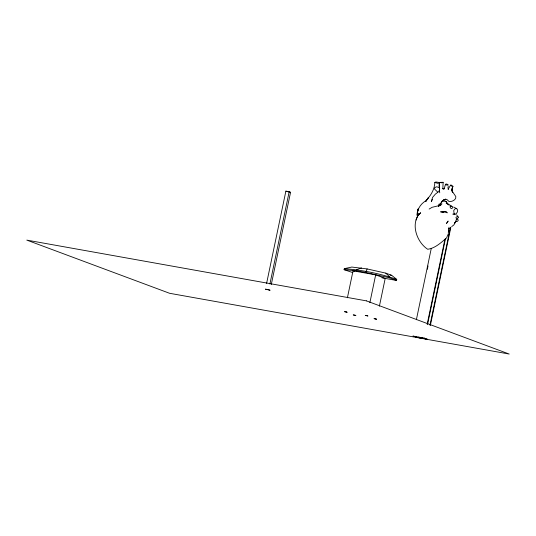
<?xml version="1.0" encoding="UTF-8"?>
<svg xmlns="http://www.w3.org/2000/svg" width="536" height="536" viewBox="0 0 536 536"><rect width="100%" height="100%" fill="white"/><g stroke="black" fill="none" stroke-linecap="round" stroke-linejoin="round"><path stroke-width="0.8" d="M443.125 182.294L441.53 182.823L439.681 182.401L443.125 182.294L442.85 188.759L442.441 188.357L443.453 189.255L444.438 188.364M448.686 231.344L449.007 227.19M441.744 201.985L444.21 199.459L441.899 201.369L440.217 204.611L441.899 201.369L445.644 199.385L445.677 198.916M417.517 216.135L416.914 214.876C417.47 209.08 420.499 204.062 425.611 200.913C430.589 195.888 434.582 189.784 434.837 182.448L437.825 183.332L439.446 183.118C438.468 185.952 440.706 189.027 438.776 191.566L435.366 194.126L432.519 197.483L431.433 201.657L432.277 199.359M450.548 185.188L452.659 186.863L451.64 190.836L452.927 186.28L451.118 184.987L450.548 185.188L448.109 189.329M439.446 183.118L439.152 186.521L439.701 188.913L439.212 187.66L436.74 186.756L434.984 187.479L434.455 188.974L437.671 192.055M448.565 231.25L448.753 229.937L448.243 233.261M417.671 215.861L418.08 213.221L418.14 214.655L416.037 220.008M448.25 186.347L447.942 187.868L448.424 189.302M266.593 283.437L285.876 191.138L289.179 191.727L290.566 192.243L271.283 284.542M269.896 284.026L289.179 191.727M352.856 272.63L344.099 269.682L344.313 268.663L351.804 267.055L367.12 268.931L385.759 273.125L391.709 275.343L396.734 279.417L396.519 280.442L381.96 277.836M347.408 297.775L353.036 270.821L375.676 274.868L385.196 278.419L379.394 306.19M344.099 269.682L356.38 270.787L356.594 269.762L361.505 267.926M356.38 270.787L365.773 272.462L367.12 268.931M369.873 302.639L375.676 274.868M396.519 280.442L389.377 277.782L389.592 276.764L385.759 273.125M416.378 319.724L431.219 248.664M427.353 269.233L428.036 265.963M427.185 324.2L444.934 239.25M427.581 324.347L445.496 238.58M429.959 325.231L450.441 227.217M430.361 325.379L450.836 227.365M444.049 189.047L445.523 184.257L446.542 183.989L448.049 184.565L448.049 185.262L445.979 184.873L445.523 184.257M452.062 188.505L452.927 186.28M448.176 234.192L446.535 237.964C441.054 242.681 435.051 248.275 427.708 249.267C417.222 242.54 410.563 224.899 419.038 214.239M456.397 221.06L454.34 223.244L455.875 221.542L453.825 224.979L451.694 226.587M440.304 205.523L441.986 203.874M429.148 209.06L432.09 207.305L440.136 205.368M434.837 182.448L435.882 181.959L439.935 182.602M438.401 205.871L440.78 205.033M448.491 228.698L449.704 228.43M442.924 201.181L445.081 201.094L446.24 201.838L445.081 201.094M445.644 199.385L446.756 199.379L449.068 201.543C451.587 201.73 454.401 200.685 455.66 198.394L455.821 196.558L452.009 190.937L452.732 192.397L451.774 189.248M452.732 214.125L455.995 214.038L457.443 211.914L457.677 210.152L456.773 208.712L453.711 207.064M344.313 268.663C362.102 270.017 379.923 273.467 396.734 279.417M456.773 208.712L455.674 208.564L454.615 209.201L453.717 210.648L454.046 213.08L455.037 214.306L453.577 214.018M287.926 191.774L289.902 192.129M390.094 275.055L391.709 275.343M365.773 272.462L389.377 277.782M285.876 191.138L287.263 191.654M353.036 270.821L354.504 271.363M424.284 338.082L424.68 338.229L412.961 336.059L413.363 336.206M419.494 337.305L427.46 339.268L415.742 337.09L420.928 338.022L418.549 337.137M451.654 206.018L446.146 203.124L448.954 205.047L446.213 201.71M456.719 214.862L457.811 216.645M439.42 190.367L439.734 192.813M417.946 209.985L417.557 212.209L418.147 208.919L417.946 209.985M439.225 203.988L438.77 206.373L439.225 203.988M450.307 206.26L450.052 207.077L450.87 208.363L451.882 208.558L452.793 207.378L452.424 206.481L450.307 206.26M448.056 221.16L446.575 223.338L448.056 221.16M456.344 219.599L455.841 220.611L456.196 221.489L457.637 221.261L458.307 220.122L457.489 219.19L456.344 219.599M458.34 217.147L457.724 218.38L456.511 218.835L455.928 217.596L456.257 217.087L457.63 216.437L458.34 217.147M428.137 197.978L425.919 201.315L428.137 197.978M419.768 213.596L417.35 216.209L420.633 212.725L419.768 213.596M444.083 211.626L442.528 211.854L445.436 212.022L444.083 211.626M440.699 211.867L443.473 212.135L440.699 211.867M366.396 300.864L26.8 240.115L169.604 293.293L509.2 354.041L366.396 300.864M268.704 289.742L265.4 289.152L270.09 290.257L268.704 289.742M346.39 311.999L344.507 311.657L347.187 312.294L346.39 311.999M367.147 315.711L365.257 315.376L367.937 316.005L367.147 315.711M355.12 315.248L353.231 314.913L355.911 315.543L355.12 315.248M375.87 318.96L373.987 318.625L376.667 319.255L375.87 318.96M446.334 212.062L445.563 211.666L447.245 212.852L446.334 212.062"/></g></svg>
